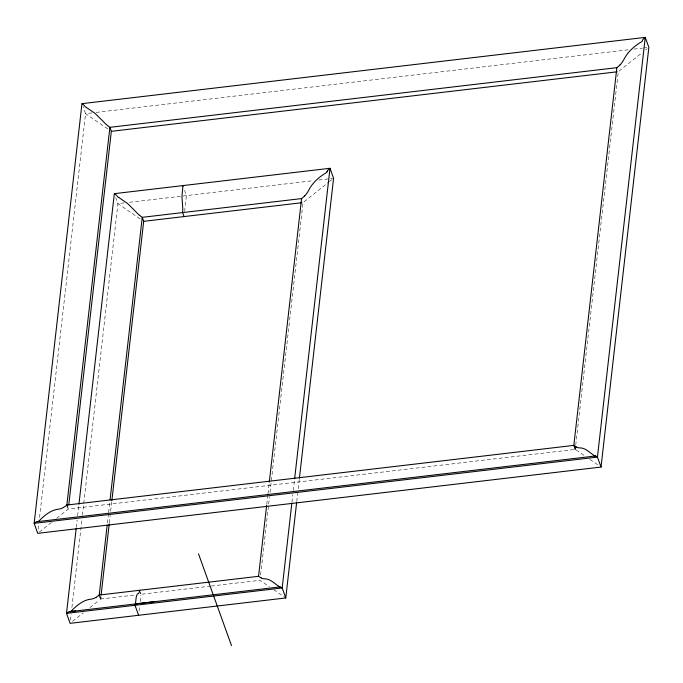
<?xml version="1.0" encoding="UTF-8"?>
<svg xmlns="http://www.w3.org/2000/svg" width="683" height="683" viewBox="0 0 683 683"><rect width="100%" height="100%" fill="white"/><g stroke="black" fill="none" stroke-linecap="round" stroke-linejoin="round"><path stroke-width="0.51" stroke-dasharray="3.42 2.56" d="M38.222 529.103L38.829 523.801M39.554 517.441L85.554 113.651L83.044 106.659M76.283 527.507L77.128 520.087M77.614 515.853L78.818 505.249M70.46 620.164L71.186 613.804M71.911 607.443L81.934 519.481M82.412 515.238L117.911 203.662L115.76 197.66M107.41 523.101L108.495 513.582M108.623 512.523L109.946 500.887M109.331 522.862L110.176 515.46M110.655 511.225L111.867 500.648M139.084 611.08L139.682 605.838M140.16 601.638L140.877 595.345M184.632 211.337L186.425 195.594L184.401 189.976M266.763 504.353L267.847 494.825M267.967 493.766L269.17 483.188M260.599 575.001L268.556 505.172M268.675 504.114L269.52 496.703M270.007 492.477L303.03 202.578L328.634 182.216M291.957 502.125L292.802 494.705M293.289 490.471L294.493 479.867M296.764 501.518L297.728 493.041M298.206 488.797L299.299 479.261M575.743 445.145L618.294 71.664L642.242 52.617M329.462 181.558L331.938 179.595M39.392 532.023L51.78 522.171M56.732 518.235L68.3 509.04L574.198 449.508M645.546 49.996L647.202 48.681M72.577 621.368L83.309 612.839M89.917 607.58L99.001 600.357M91.915 112.908L85.554 113.651L108.751 129.557M96.149 112.405L628.736 49.731M634.029 49.108L642.498 48.117M643.557 47.989L646.733 47.614M124.238 202.911L117.911 203.662L141.108 219.559M129.505 202.296L313.565 180.636M318.833 180.013L332.536 178.4M100.649 599.042L134.79 595.03M142.047 594.176L210.219 586.151M211.26 586.023L260.001 580.294L269.452 586.774M576.119 449.969L584.708 455.86M589.864 459.394L598.453 465.285M273.746 589.719L284.913 597.369"/><path stroke-width="1.02" d="M67.941 508.041L66.857 505.044L109.895 127.328A24.409 7.872 51.5 0 1 107.146 125.271A17.459 5.635 51.5 0 1 102.706 120.917L95.074 113.387L86.468 107.521M68.778 504.805L111.329 131.324L109.895 127.328L616.86 67.668A24.409 15.931 -55.6 0 0 619.942 64.928M296.635 502.577L285.776 597.958L70.093 623.34L66.507 613.351L76.163 528.565M78.946 504.191L114.326 193.665L330 168.291L333.586 178.28L299.419 478.202M107.171 525.218L99.214 595.047L100.649 599.042L100.896 596.925M110.065 499.828L142.252 217.331A24.409 7.872 51.5 0 1 139.503 215.273M101.135 594.808L109.212 523.921M111.867 500.648L143.686 221.326L142.252 217.331L301.596 198.582A24.409 15.931 -55.6 0 0 304.678 195.842M261.145 577.895A24.409 7.872 51.5 0 1 258.558 576.281L266.635 505.411M269.29 482.13L301.596 198.582M291.837 503.183L282.181 587.969L285.776 597.958M294.621 478.809L330 168.291A6.651 4.346 -55.6 0 0 327.191 171.194M616.86 67.668L573.822 445.384L575.257 449.38L575.504 447.263M645.256 37.377L597.446 457.055L601.031 467.052L37.744 533.338L34.15 523.349L81.969 103.662L645.256 37.377L648.85 47.366L601.031 467.052M327.302 171.262L327.063 171.715M138.606 615.281L135.012 605.292L135.225 604.139A2.467 0.572 83.3 0 1 135.371 603.951L135.874 600.314A15.248 3.56 83.3 0 1 136.028 598.692L136.139 597.856A20.302 4.738 83.3 0 1 136.549 595.892L137.351 594.005L138.743 593.305A8.495 1.981 83.3 0 0 139.136 592.545L139.563 590.3L139.827 591.051M71.86 610.397C76.709 605.659 83.283 599.87 90.83 599.187A17.459 11.398 -55.6 0 0 95.979 597.429M135.593 603.917L153.863 601.766M111.329 131.324L617.236 71.792M143.686 221.326L301.997 202.697M66.857 505.044L573.822 445.384A24.409 7.872 51.5 0 0 576.409 446.989M37.249 521.675L595.235 456.013M258.558 576.298L99.214 595.047A24.409 15.931 -55.6 0 1 95.97 597.335M70.118 611.618L75.651 610.969M69.606 611.678L279.757 586.953M66.507 613.351L282.181 587.969A6.651 2.143 51.5 0 0 279.842 586.765M118.825 197.524L127.422 203.389L135.063 210.919A17.459 5.635 51.5 0 0 139.511 215.341M278.416 586.159C274.207 583.197 269.845 578.612 264.33 578.766A17.459 5.635 51.5 0 1 261.196 577.989M183.053 186.228L182.831 185.605L182.745 187.108A2.467 0.572 83.3 0 0 182.788 187.816L182.412 191.821A15.248 3.56 83.3 0 0 182.216 193.298L182.13 194.228A20.302 4.738 83.3 0 0 182.002 196.96L182.694 207.598A8.495 1.981 83.3 0 1 182.762 209.621L182.592 212.584L184.034 216.579M198.497 553.819L231.503 645.623M140.365 592.545L140.724 593.544M279.842 587.124A4.747 1.528 51.5 0 1 278.416 586.134M304.729 195.901A17.459 11.398 -55.6 0 0 308.571 190.506C312.225 183.164 318.526 177.401 325.467 173.209A4.747 3.099 -55.6 0 0 327.157 171.834M66.533 613.394A6.651 4.346 -55.6 0 1 69.692 611.49M71.749 610.457A4.747 3.099 -55.6 0 1 70.067 611.806M114.343 193.716A6.651 2.143 51.5 0 1 117.041 195.927M118.799 197.481A4.747 1.528 51.5 0 1 117.382 196.525M595.098 455.851A6.651 2.143 51.5 0 1 597.454 457.098L34.15 523.349A6.651 4.346 -55.6 0 1 37.334 521.488M642.447 40.288A6.651 4.346 -55.6 0 1 645.264 37.428M619.985 64.987A17.459 11.398 -55.6 0 0 623.827 59.592C627.489 52.258 633.781 46.487 640.731 42.295A4.747 3.099 -55.6 0 0 642.421 40.92M66.857 505.036A24.409 15.931 -55.6 0 1 63.613 507.332M63.621 507.426A17.459 11.398 -55.6 0 1 58.473 509.176C50.866 509.962 44.677 515.349 39.418 520.48A4.747 3.099 -55.6 0 1 37.71 521.803M576.452 447.075A17.459 5.635 51.5 0 0 579.594 447.852C585.1 447.707 589.472 452.283 593.681 455.254A4.747 1.528 51.5 0 0 595.098 456.21M81.986 103.714A6.651 2.143 51.5 0 1 84.683 105.925M86.442 107.479A4.747 1.528 51.5 0 1 85.025 106.522"/></g></svg>
